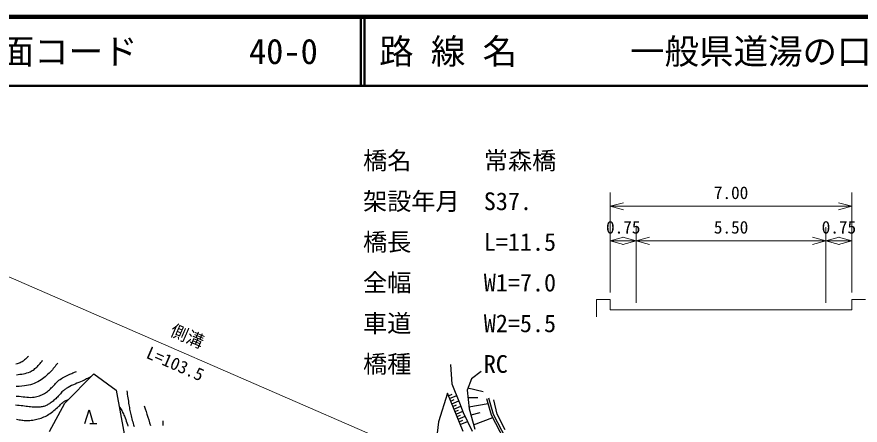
# Model space of a CAD drawing. Units: millimetres, scale not verified, with parts at other scales. Extents: x 40000 to 680000, y 20000 to 380000.
# Drawn here: x 127885 to 250085, y 320880 to 380000 of the extents above; entities that cross this region are included whole.
import ezdxf
from ezdxf.enums import TextEntityAlignment as Align

# ---------------------------------------------------------------- set-up
doc = ezdxf.new("R2010")
doc.units = ezdxf.units.MM
doc.header["$LTSCALE"] = 1000
for name, color, linetype, lineweight in [('S-BGD', 7, 'Continuous', 25), ('S-STR-HTXT', 7, 'Continuous', 13), ('S-TTL', 2, 'Continuous', 140), ('S-TTL-LINE', 7, 'Continuous', 50)]:
    doc.layers.add(name, color=color, linetype=linetype, lineweight=lineweight)
doc.layers.add('S-TTL-TXT', color=7, linetype='Continuous')
doc.styles.add('@ＭＳ ゴシック', font='')
doc.styles.add('ＭＳ ゴシック', font='')
doc.styles.get('@ＭＳ ゴシック').set_extended_font_data('@MS Gothic')
doc.styles.get('ＭＳ ゴシック').set_extended_font_data('MS Gothic')

msp = doc.modelspace()

# ---------------------------------------------------------------- linework, layer by layer
at = {"layer": 'S-BGD'}
for p, q in [((190967, 326812), (190768, 329656)), ((134825, 324075), (139055, 328326)), ((139055, 328326), (142260, 325940)), ((193787, 327594), (193142, 325949)), ((195162, 328640), (193787, 327594)), ((192095, 324042), (190967, 326812)), ((142260, 325940), (143429, 319615)), ((190282, 325501), (188996, 321361)), ((192570, 319935), (190282, 325501)), ((190428, 325146), (190950, 325360)), ((190589, 324755), (191630, 325183)), ((193142, 325949), (193412, 323233)), ((195479, 325680), (193256, 326239)), ((132592, 319952), (134825, 324075)), ((190749, 324366), (191269, 324580)), ((190909, 323976), (191948, 324403)), ((192586, 322646), (192095, 324042)), ((194666, 324816), (193255, 324814)), ((193383, 323523), (196185, 324010)), ((196678, 322320), (195989, 324684)), ((196958, 322432), (196277, 324768)), ((197489, 322487), (196993, 324527)), ((137756, 321098), (138356, 323098)), ((138356, 323098), (138956, 321098)), ((191066, 323595), (191584, 323808)), ((191222, 323214), (192239, 323632)), ((191373, 322846), (191872, 323051)), ((191524, 322479), (192504, 322882)), ((193907, 319962), (192586, 322646)), ((193412, 323233), (194239, 320302)), ((194976, 322641), (193666, 322330)), ((191675, 322112), (192163, 322312)), ((191826, 321744), (192828, 322156)), ((191980, 321369), (192494, 321580)), ((192135, 320993), (193187, 321426)), ((194059, 320941), (196856, 321974)), ((198543, 318688), (196678, 322320)), ((198780, 318882), (196958, 322432)), ((198662, 320221), (197489, 322487)), ((138456, 321098), (139456, 321098)), ((188996, 321361), (188675, 318883))]:
    msp.add_line(p, q, dxfattribs=at)
for points in [[(129547, 330823), (129438, 330724), (129331, 330622), (129225, 330518), (129119, 330415), (129010, 330314), (128898, 330220), (128781, 330132), (128656, 330055), (128513, 329981), (128366, 329916), (128215, 329858), (128061, 329808), (127905, 329764), (127747, 329726)], [(127835, 328180), (128086, 328206), (128336, 328236), (128586, 328273), (128835, 328319), (129081, 328374), (129324, 328441), (129561, 328520), (129794, 328615), (129945, 328688), (130091, 328770), (130233, 328860), (130371, 328957), (130505, 329060), (130636, 329167), (130763, 329278), (130887, 329392), (130989, 329492), (131085, 329598), (131177, 329707), (131265, 329819), (131353, 329933), (131439, 330048), (131527, 330161), (131616, 330273)], [(133810, 329876), (133678, 329715), (133549, 329552), (133421, 329388), (133293, 329225), (133162, 329063), (133029, 328904), (132892, 328748), (132748, 328598), (132568, 328417), (132385, 328237), (132200, 328060), (132010, 327887), (131815, 327722), (131613, 327566), (131404, 327420), (131187, 327288), (130931, 327153), (130669, 327029), (130401, 326918), (130127, 326819), (129850, 326732), (129569, 326658), (129285, 326597), (129000, 326549), (128602, 326507), (128203, 326489), (127802, 326493)], [(138600, 327869), (138446, 327792), (138292, 327716), (138139, 327639), (137985, 327563), (137831, 327488), (137677, 327413), (137522, 327338), (137367, 327265), (137111, 327150), (136853, 327041), (136593, 326935), (136333, 326829), (136075, 326721), (135819, 326607), (135567, 326485), (135321, 326352), (135219, 326291), (135117, 326228), (135018, 326162), (134920, 326093), (134823, 326022), (134729, 325949), (134636, 325873), (134546, 325795), (134424, 325680), (134309, 325559), (134198, 325434), (134089, 325306), (133981, 325178), (133870, 325051), (133757, 324928), (133637, 324811), (133514, 324698), (133389, 324587), (133262, 324477), (133133, 324370), (133002, 324267), (132868, 324167), (132730, 324072), (132590, 323982), (132482, 323917), (132373, 323854), (132262, 323794), (132149, 323737), (132034, 323685), (131918, 323637), (131799, 323596), (131679, 323561), (131540, 323530), (131400, 323507), (131259, 323491), (131116, 323482), (130973, 323477), (130830, 323475), (130687, 323475), (130545, 323477), (130322, 323484), (130100, 323499), (129878, 323519), (129657, 323544), (129436, 323571), (129214, 323600), (128993, 323627), (128772, 323652), (128503, 323681), (128234, 323712), (127965, 323743), (127697, 323774)], [(127801, 325088), (128242, 325053), (128511, 325028), (128781, 324997), (129051, 324964), (129321, 324934), (129590, 324911), (129860, 324901), (130128, 324906), (130396, 324932), (130589, 324965), (130781, 325008), (130971, 325061), (131159, 325124), (131344, 325195), (131525, 325274), (131702, 325360), (131875, 325454), (132031, 325550), (132181, 325655), (132324, 325769), (132464, 325889), (132601, 326013), (132736, 326139), (132870, 326266), (133004, 326391), (133130, 326513), (133251, 326640), (133369, 326770), (133486, 326901), (133605, 327031), (133727, 327156), (133854, 327275), (133989, 327386), (134159, 327507), (134334, 327620), (134514, 327725), (134697, 327825), (134883, 327921), (135071, 328013), (135260, 328105), (135447, 328196), (135580, 328259), (135714, 328320), (135849, 328378), (135984, 328435), (136120, 328491), (136256, 328547), (136392, 328603), (136527, 328660)], [(143811, 325862), (143849, 325606), (143887, 325350), (143924, 325095), (143961, 324839), (143999, 324583), (144038, 324328), (144079, 324073), (144122, 323818), (144157, 323615), (144193, 323412), (144229, 323210), (144267, 323007), (144307, 322805), (144348, 322604), (144392, 322403), (144439, 322202), (144493, 321985), (144548, 321769), (144606, 321553), (144667, 321338), (144730, 321124), (144795, 320910), (144864, 320698)], [(127830, 321730), (128017, 321696), (128205, 321661), (128393, 321628), (128581, 321599), (128770, 321575), (128959, 321558), (129149, 321550), (129356, 321549), (129563, 321555), (129770, 321567), (129977, 321585), (130183, 321610), (130389, 321641), (130592, 321680), (130794, 321726), (130995, 321779), (131194, 321838), (131392, 321905), (131587, 321978), (131780, 322057), (131970, 322143), (132156, 322236), (132339, 322334), (132530, 322448), (132716, 322571), (132897, 322701), (133073, 322837), (133247, 322978), (133419, 323121), (133589, 323266), (133759, 323410), (133873, 323513), (133982, 323622), (134088, 323734), (134194, 323846), (134301, 323957), (134411, 324064), (134526, 324164), (134649, 324256), (134725, 324304), (134803, 324348), (134884, 324389), (134966, 324427), (135049, 324462), (135134, 324495), (135219, 324526), (135304, 324556)], [(142699, 323561), (142714, 323545), (142728, 323528), (142742, 323512), (142756, 323495), (142770, 323479), (142783, 323462), (142796, 323445), (142808, 323427), (142904, 323278), (142995, 323128), (143084, 322974), (143168, 322819), (143249, 322662), (143327, 322503), (143401, 322343), (143471, 322181), (143567, 321946), (143656, 321709), (143740, 321469), (143819, 321227), (143893, 320985), (143964, 320740)], [(146352, 323669), (146479, 323260), (146609, 322852), (146741, 322445), (146873, 322037), (147001, 321629), (147124, 321219), (147239, 320807)], [(149018, 321485), (149032, 321145), (149040, 320804)]]:
    msp.add_lwpolyline(points, dxfattribs=at)
at = {"layer": 'S-STR-HTXT'}
for p, q in [((213882, 340069), (213882, 354569)), ((248882, 340069), (248882, 354569)), ((198681, 311089), (104531, 351960)), ((215814, 353087), (213882, 352569)), ((213882, 352569), (248882, 352569)), ((213882, 352569), (215814, 352052)), ((248882, 352569), (246951, 353087)), ((246951, 352052), (248882, 352569)), ((217632, 338569), (217632, 349569)), ((245132, 338569), (245132, 349569)), ((215814, 348087), (213882, 347569)), ((213882, 347569), (217632, 347569)), ((213882, 347569), (215814, 347052)), ((217632, 347569), (215701, 348087)), ((215701, 347052), (217632, 347569)), ((219564, 348087), (217632, 347569)), ((217632, 347569), (245132, 347569)), ((217632, 347569), (219564, 347052)), ((245132, 347569), (243201, 348087)), ((243201, 347052), (245132, 347569)), ((247064, 348087), (245132, 347569)), ((245132, 347569), (248882, 347569)), ((245132, 347569), (247064, 347052)), ((248882, 347569), (246951, 348087)), ((246951, 347052), (248882, 347569)), ((211882, 339069), (213882, 339069)), ((211882, 339069), (211882, 336569)), ((213882, 337569), (213882, 339069)), ((248882, 337569), (248882, 339069)), ((248882, 339069), (250882, 339069)), ((213882, 337569), (217632, 337569)), ((217632, 337569), (245132, 337569)), ((245132, 337569), (248882, 337569))]:
    msp.add_line(p, q, dxfattribs=at)
at = {"layer": 'S-TTL'}
msp.add_line((680000, 380000), (40000, 380000), dxfattribs=at)
at = {"layer": 'S-TTL-LINE'}
for p, q in [((177750, 380000), (177750, 370000)), ((178250, 380000), (178250, 370000)), ((40000, 370000), (680000, 370000))]:
    msp.add_line(p, q, dxfattribs=at)

# ---------------------------------------------------------------- texts
at = {"layer": 'S-STR-HTXT', "style": 'ＭＳ ゴシック'}
for s, p in [('橋名\u3000\u3000\u3000常森橋', (178048, 357136)), ('架設年月\u3000S37.', (178048, 351245)), ('橋長\u3000\u3000\u3000L=11.5', (178048, 345354)), ('全幅\u3000\u3000\u3000W1=7.0', (178048, 339462)), ('車道\u3000\u3000\u3000W2=5.5', (178048, 333571)), ('橋種\u3000\u3000\u3000RC', (178048, 327680))]:
    msp.add_text(s, height=2566, dxfattribs=at).set_placement(p, align=Align.BOTTOM_LEFT)
for s, p in [('7.00', (231382, 353069)), ('0.75', (215757, 348069)), ('5.50', (231382, 348069)), ('0.75', (247007, 348069))]:
    msp.add_text(s, height=1833, dxfattribs=at).set_placement(p, align=Align.BOTTOM_CENTER)
msp.add_text('側溝', height=1833, rotation=336.534, dxfattribs=at).set_placement((152004, 332442), align=Align.BOTTOM_CENTER)
at = {"layer": 'S-STR-HTXT', "style": '@ＭＳ ゴシック'}
msp.add_text('L=103.5', height=1833, rotation=336.534, dxfattribs=at).set_placement((151208, 330607), align=Align.TOP_CENTER)
at = {"layer": 'S-TTL-TXT', "style": 'ＭＳ ゴシック'}
for s, p in [('図面コード', (120380, 375000)), ('40-0', (161521, 375000)), ('路 線 名', (180380, 375000)), ('一般県道湯の口美祢線', (216734, 375000))]:
    msp.add_text(s, height=3666, dxfattribs=at).set_placement(p, align=Align.MIDDLE_LEFT)

doc.saveas('drawing.dxf')
